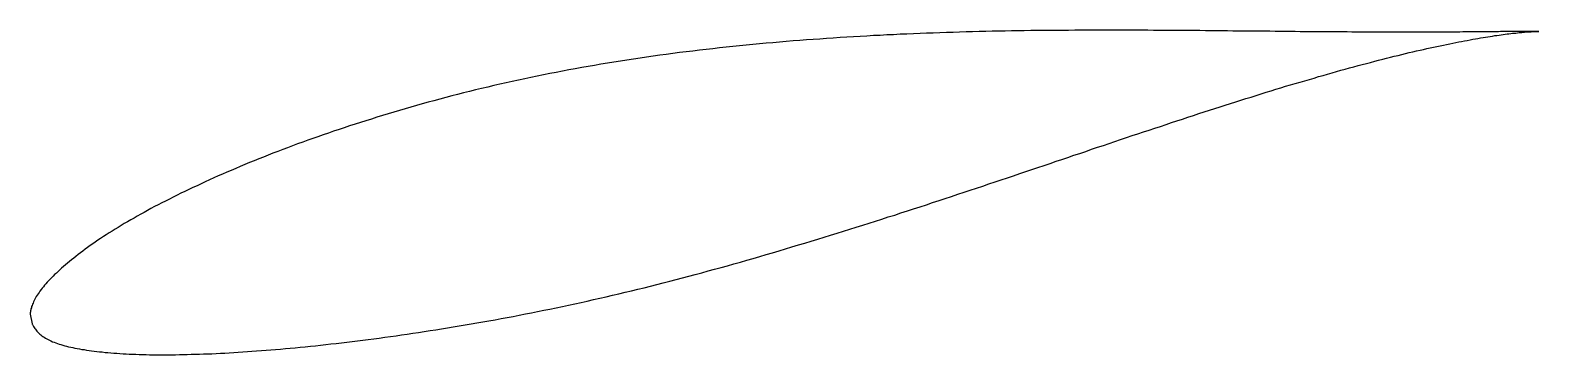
# Model space of a CAD drawing. Header units: metres. Extents: x -38 to 77, y -10 to 15.
import ezdxf

# ---------------------------------------------------------------- set-up
doc = ezdxf.new("R2010")
doc.units = ezdxf.units.M

msp = doc.modelspace()

# ---------------------------------------------------------------- linework, layer by layer
msp.add_lwpolyline([(77.21, 14.96), (77.21, 14.96), (77.2, 14.96), (77.19, 14.96), (77.18, 14.96), (77.16, 14.96), (77.13, 14.97), (77.1, 14.97), (77.07, 14.97), (77.03, 14.97), (76.98, 14.97), (76.94, 14.97), (76.88, 14.97), (76.83, 14.97), (76.76, 14.97), (76.7, 14.97), (76.63, 14.97), (76.55, 14.97), (76.47, 14.97), (76.39, 14.97), (76.3, 14.97), (76.21, 14.97), (76.11, 14.97), (76.01, 14.97), (75.9, 14.97), (75.79, 14.97), (75.68, 14.97), (75.56, 14.97), (75.44, 14.97), (75.31, 14.97), (75.18, 14.97), (75.04, 14.96), (74.9, 14.96), (74.75, 14.96), (74.6, 14.96), (74.45, 14.96), (74.29, 14.96), (74.12, 14.95), (73.96, 14.95), (73.79, 14.95), (73.61, 14.95), (73.43, 14.95), (73.25, 14.94), (73.06, 14.94), (72.86, 14.94), (72.67, 14.94), (72.47, 14.94), (72.26, 14.93), (72.05, 14.93), (71.84, 14.93), (71.62, 14.93), (71.4, 14.93), (71.17, 14.92), (70.94, 14.92), (70.7, 14.92), (70.47, 14.92), (70.22, 14.92), (69.98, 14.92), (69.73, 14.91), (69.47, 14.91), (69.21, 14.91), (68.95, 14.91), (68.68, 14.91), (68.41, 14.91), (68.14, 14.91), (67.86, 14.91), (67.58, 14.91), (67.29, 14.91), (67, 14.91), (66.71, 14.91), (66.41, 14.91), (66.11, 14.91), (65.8, 14.91), (65.5, 14.91), (65.18, 14.91), (64.87, 14.91), (64.55, 14.92), (64.22, 14.92), (63.9, 14.92), (63.57, 14.92), (63.23, 14.92), (62.9, 14.92), (62.56, 14.93), (62.21, 14.93), (61.86, 14.93), (61.51, 14.93), (61.16, 14.94), (60.8, 14.94), (60.44, 14.94), (60.07, 14.94), (59.71, 14.95), (59.33, 14.95), (58.96, 14.95), (58.58, 14.96), (58.2, 14.96), (57.82, 14.96), (57.43, 14.97), (57.04, 14.97), (56.65, 14.98), (56.25, 14.98), (55.85, 14.98), (55.45, 14.99), (55.05, 14.99), (54.64, 15), (54.23, 15), (53.81, 15), (53.4, 15.01), (52.98, 15.01), (52.56, 15.02), (52.13, 15.02), (51.71, 15.02), (51.28, 15.03), (50.85, 15.03), (50.41, 15.04), (49.97, 15.04), (49.53, 15.04), (49.09, 15.05), (48.65, 15.05), (48.2, 15.05), (47.75, 15.05), (47.3, 15.06), (46.85, 15.06), (46.39, 15.06), (45.94, 15.06), (45.48, 15.06), (45.01, 15.06), (44.55, 15.06), (44.08, 15.06), (43.62, 15.06), (43.15, 15.06), (42.68, 15.06), (42.2, 15.06), (41.73, 15.06), (41.25, 15.05), (40.77, 15.05), (40.29, 15.05), (39.81, 15.04), (39.32, 15.04), (38.84, 15.03), (38.35, 15.03), (37.86, 15.02), (37.37, 15.01), (36.88, 15.01), (36.39, 15), (35.9, 14.99), (35.4, 14.98), (34.91, 14.97), (34.41, 14.96), (33.91, 14.94), (33.41, 14.93), (32.91, 14.92), (32.41, 14.9), (31.91, 14.88), (31.4, 14.87), (30.9, 14.85), (30.39, 14.83), (29.89, 14.81), (29.38, 14.79), (28.87, 14.77), (28.36, 14.75), (27.86, 14.72), (27.35, 14.7), (26.84, 14.67), (26.33, 14.65), (25.81, 14.62), (25.3, 14.59), (24.79, 14.56), (24.28, 14.53), (23.77, 14.5), (23.25, 14.46), (22.74, 14.43), (22.23, 14.39), (21.72, 14.36), (21.2, 14.32), (20.69, 14.28), (20.18, 14.24), (19.66, 14.2), (19.15, 14.15), (18.64, 14.11), (18.12, 14.07), (17.61, 14.02), (17.1, 13.97), (16.59, 13.92), (16.07, 13.87), (15.56, 13.82), (15.05, 13.76), (14.54, 13.71), (14.03, 13.65), (13.52, 13.59), (13.01, 13.53), (12.51, 13.47), (12, 13.41), (11.49, 13.35), (10.99, 13.28), (10.48, 13.22), (9.98, 13.15), (9.47, 13.08), (8.97, 13.01), (8.47, 12.93), (7.97, 12.86), (7.47, 12.78), (6.97, 12.71), (6.47, 12.63), (5.98, 12.55), (5.48, 12.46), (4.99, 12.38), (4.5, 12.29), (4.01, 12.21), (3.52, 12.12), (3.03, 12.03), (2.54, 11.94), (2.06, 11.84), (1.57, 11.75), (1.09, 11.65), (0.61, 11.56), (0.13, 11.46), (-0.35, 11.36), (-0.82, 11.25), (-1.3, 11.15), (-1.77, 11.04), (-2.24, 10.94), (-2.71, 10.83), (-3.18, 10.72), (-3.64, 10.61), (-4.1, 10.5), (-4.56, 10.38), (-5.02, 10.27), (-5.48, 10.15), (-5.93, 10.04), (-6.39, 9.92), (-6.84, 9.8), (-7.29, 9.68), (-7.73, 9.56), (-8.18, 9.43), (-8.62, 9.31), (-9.06, 9.18), (-9.5, 9.06), (-9.93, 8.93), (-10.36, 8.8), (-10.79, 8.68), (-11.22, 8.55), (-11.65, 8.42), (-12.07, 8.28), (-12.49, 8.15), (-12.91, 8.02), (-13.32, 7.89), (-13.74, 7.75), (-14.15, 7.62), (-14.55, 7.48), (-14.96, 7.35), (-15.36, 7.21), (-15.76, 7.07), (-16.16, 6.93), (-16.55, 6.8), (-16.94, 6.66), (-17.33, 6.52), (-17.72, 6.38), (-18.1, 6.23), (-18.48, 6.09), (-18.85, 5.95), (-19.23, 5.81), (-19.6, 5.67), (-19.97, 5.52), (-20.33, 5.38), (-20.69, 5.24), (-21.05, 5.09), (-21.4, 4.95), (-21.76, 4.8), (-22.11, 4.66), (-22.45, 4.51), (-22.79, 4.36), (-23.13, 4.22), (-23.47, 4.07), (-23.8, 3.93), (-24.13, 3.78), (-24.46, 3.63), (-24.78, 3.49), (-25.1, 3.34), (-25.41, 3.19), (-25.72, 3.05), (-26.03, 2.9), (-26.34, 2.75), (-26.64, 2.61), (-26.94, 2.46), (-27.23, 2.32), (-27.52, 2.17), (-27.81, 2.02), (-28.1, 1.88), (-28.38, 1.73), (-28.65, 1.59), (-28.93, 1.44), (-29.19, 1.3), (-29.46, 1.15), (-29.72, 1.01), (-29.98, 0.86), (-30.23, 0.72), (-30.48, 0.57), (-30.73, 0.43), (-30.97, 0.29), (-31.21, 0.15), (-31.45, 0), (-31.68, -0.14), (-31.91, -0.28), (-32.13, -0.42), (-32.35, -0.56), (-32.57, -0.7), (-32.78, -0.84), (-32.99, -0.98), (-33.19, -1.12), (-33.39, -1.26), (-33.59, -1.39), (-33.78, -1.53), (-33.97, -1.67), (-34.15, -1.8), (-34.33, -1.94), (-34.51, -2.07), (-34.68, -2.21), (-34.84, -2.34), (-35.01, -2.47), (-35.17, -2.6), (-35.32, -2.73), (-35.47, -2.86), (-35.62, -2.99), (-35.77, -3.11), (-35.9, -3.24), (-36.04, -3.36), (-36.17, -3.48), (-36.3, -3.6), (-36.42, -3.72), (-36.54, -3.84), (-36.65, -3.96), (-36.76, -4.08), (-36.87, -4.19), (-36.97, -4.31), (-37.07, -4.42), (-37.16, -4.53), (-37.25, -4.64), (-37.34, -4.75), (-37.42, -4.86), (-37.49, -4.96), (-37.57, -5.07), (-37.64, -5.18), (-37.7, -5.28), (-37.76, -5.38), (-37.81, -5.48), (-37.87, -5.58), (-37.91, -5.68), (-37.95, -5.78), (-37.99, -5.87), (-38.03, -5.96), (-38.06, -6.05), (-38.08, -6.14), (-38.11, -6.22), (-38.13, -6.3), (-38.14, -6.38), (-38.15, -6.45), (-38.16, -6.51), (-38.17, -6.56), (-38.17, -6.6), (-38.17, -6.63), (-38.03, -7.37), (-38.03, -7.37), (-38.02, -7.39), (-38, -7.42), (-37.98, -7.46), (-37.95, -7.51), (-37.91, -7.57), (-37.87, -7.64), (-37.82, -7.71), (-37.77, -7.78), (-37.71, -7.85), (-37.65, -7.93), (-37.58, -8), (-37.51, -8.07), (-37.44, -8.14), (-37.36, -8.2), (-37.27, -8.27), (-37.19, -8.33), (-37.1, -8.39), (-37, -8.45), (-36.9, -8.51), (-36.8, -8.57), (-36.69, -8.62), (-36.58, -8.67), (-36.46, -8.73), (-36.34, -8.77), (-36.22, -8.82), (-36.09, -8.87), (-35.96, -8.91), (-35.82, -8.95), (-35.68, -9), (-35.53, -9.03), (-35.38, -9.07), (-35.23, -9.11), (-35.07, -9.15), (-34.91, -9.18), (-34.75, -9.21), (-34.58, -9.24), (-34.4, -9.28), (-34.23, -9.31), (-34.04, -9.33), (-33.86, -9.36), (-33.67, -9.39), (-33.47, -9.42), (-33.28, -9.44), (-33.07, -9.47), (-32.87, -9.49), (-32.66, -9.51), (-32.44, -9.54), (-32.22, -9.56), (-32, -9.58), (-31.78, -9.59), (-31.55, -9.61), (-31.31, -9.63), (-31.07, -9.64), (-30.83, -9.66), (-30.59, -9.67), (-30.34, -9.68), (-30.08, -9.69), (-29.83, -9.7), (-29.57, -9.71), (-29.3, -9.71), (-29.04, -9.72), (-28.76, -9.72), (-28.49, -9.72), (-28.21, -9.72), (-27.93, -9.72), (-27.64, -9.72), (-27.35, -9.72), (-27.06, -9.72), (-26.76, -9.71), (-26.46, -9.71), (-26.16, -9.7), (-25.85, -9.69), (-25.54, -9.68), (-25.23, -9.67), (-24.91, -9.66), (-24.59, -9.65), (-24.27, -9.64), (-23.94, -9.62), (-23.61, -9.6), (-23.28, -9.59), (-22.94, -9.57), (-22.6, -9.55), (-22.26, -9.53), (-21.91, -9.51), (-21.56, -9.48), (-21.21, -9.46), (-20.85, -9.43), (-20.49, -9.41), (-20.13, -9.38), (-19.77, -9.35), (-19.4, -9.32), (-19.03, -9.29), (-18.65, -9.25), (-18.28, -9.22), (-17.9, -9.19), (-17.52, -9.15), (-17.13, -9.11), (-16.74, -9.07), (-16.35, -9.03), (-15.96, -8.99), (-15.56, -8.95), (-15.17, -8.9), (-14.76, -8.86), (-14.36, -8.81), (-13.95, -8.76), (-13.55, -8.71), (-13.14, -8.66), (-12.72, -8.61), (-12.31, -8.56), (-11.89, -8.5), (-11.47, -8.45), (-11.05, -8.39), (-10.62, -8.33), (-10.19, -8.27), (-9.76, -8.21), (-9.33, -8.15), (-8.9, -8.08), (-8.46, -8.02), (-8.03, -7.95), (-7.59, -7.88), (-7.14, -7.81), (-6.7, -7.74), (-6.25, -7.67), (-5.81, -7.6), (-5.36, -7.52), (-4.91, -7.45), (-4.45, -7.37), (-4, -7.29), (-3.54, -7.21), (-3.08, -7.13), (-2.62, -7.05), (-2.16, -6.96), (-1.7, -6.88), (-1.24, -6.79), (-0.77, -6.7), (-0.3, -6.61), (0.16, -6.52), (0.63, -6.43), (1.11, -6.33), (1.58, -6.23), (2.05, -6.14), (2.53, -6.04), (3, -5.93), (3.48, -5.83), (3.96, -5.73), (4.44, -5.62), (4.92, -5.51), (5.4, -5.4), (5.88, -5.29), (6.36, -5.18), (6.85, -5.07), (7.33, -4.95), (7.81, -4.84), (8.3, -4.72), (8.79, -4.6), (9.27, -4.48), (9.76, -4.35), (10.25, -4.23), (10.74, -4.1), (11.23, -3.98), (11.72, -3.85), (12.21, -3.72), (12.7, -3.59), (13.19, -3.46), (13.68, -3.32), (14.18, -3.19), (14.67, -3.05), (15.16, -2.92), (15.65, -2.78), (16.15, -2.64), (16.64, -2.5), (17.13, -2.36), (17.63, -2.21), (18.12, -2.07), (18.61, -1.93), (19.11, -1.78), (19.6, -1.64), (20.09, -1.49), (20.59, -1.34), (21.08, -1.19), (21.57, -1.04), (22.06, -0.89), (22.56, -0.74), (23.05, -0.59), (23.54, -0.44), (24.03, -0.29), (24.52, -0.13), (25.01, 0.02), (25.5, 0.17), (25.99, 0.33), (26.48, 0.48), (26.97, 0.64), (27.46, 0.8), (27.95, 0.95), (28.43, 1.11), (28.92, 1.27), (29.4, 1.42), (29.89, 1.58), (30.37, 1.74), (30.85, 1.9), (31.34, 2.05), (31.82, 2.21), (32.3, 2.37), (32.78, 2.53), (33.25, 2.69), (33.73, 2.85), (34.21, 3), (34.68, 3.16), (35.16, 3.32), (35.63, 3.48), (36.1, 3.64), (36.57, 3.79), (37.04, 3.95), (37.51, 4.11), (37.97, 4.27), (38.44, 4.42), (38.9, 4.58), (39.37, 4.74), (39.83, 4.89), (40.29, 5.05), (40.74, 5.2), (41.2, 5.35), (41.66, 5.51), (42.11, 5.66), (42.56, 5.81), (43.01, 5.97), (43.46, 6.12), (43.91, 6.27), (44.35, 6.42), (44.79, 6.56), (45.23, 6.71), (45.67, 6.86), (46.11, 7.01), (46.55, 7.15), (46.98, 7.3), (47.41, 7.44), (47.84, 7.58), (48.27, 7.72), (48.7, 7.87), (49.12, 8.01), (49.54, 8.14), (49.96, 8.28), (50.38, 8.42), (50.79, 8.55), (51.2, 8.69), (51.62, 8.82), (52.02, 8.95), (52.43, 9.08), (52.83, 9.21), (53.23, 9.34), (53.63, 9.47), (54.03, 9.59), (54.42, 9.72), (54.81, 9.84), (55.2, 9.96), (55.59, 10.08), (55.97, 10.2), (56.36, 10.32), (56.73, 10.44), (57.11, 10.55), (57.48, 10.66), (57.85, 10.78), (58.22, 10.89), (58.59, 10.99), (58.95, 11.1), (59.31, 11.21), (59.67, 11.31), (60.02, 11.41), (60.37, 11.52), (60.72, 11.61), (61.06, 11.71), (61.41, 11.81), (61.74, 11.9), (62.08, 12), (62.41, 12.09), (62.74, 12.18), (63.07, 12.27), (63.39, 12.36), (63.71, 12.44), (64.03, 12.53), (64.35, 12.61), (64.66, 12.69), (64.96, 12.77), (65.27, 12.85), (65.57, 12.92), (65.87, 13), (66.16, 13.07), (66.45, 13.14), (66.74, 13.21), (67.02, 13.28), (67.3, 13.35), (67.58, 13.41), (67.86, 13.48), (68.13, 13.54), (68.39, 13.6), (68.66, 13.66), (68.91, 13.72), (69.17, 13.77), (69.42, 13.83), (69.67, 13.88), (69.92, 13.93), (70.16, 13.98), (70.4, 14.03), (70.63, 14.08), (70.86, 14.12), (71.09, 14.17), (71.31, 14.21), (71.53, 14.25), (71.74, 14.29), (71.95, 14.33), (72.16, 14.37), (72.36, 14.4), (72.56, 14.44), (72.76, 14.47), (72.95, 14.5), (73.14, 14.53), (73.32, 14.56), (73.5, 14.59), (73.67, 14.62), (73.85, 14.65), (74.01, 14.67), (74.18, 14.69), (74.33, 14.72), (74.49, 14.74), (74.64, 14.76), (74.79, 14.78), (74.93, 14.79), (75.07, 14.81), (75.2, 14.83), (75.33, 14.84), (75.46, 14.85), (75.58, 14.87), (75.7, 14.88), (75.81, 14.89), (75.92, 14.9), (76.02, 14.91), (76.12, 14.92), (76.22, 14.93), (76.31, 14.93), (76.4, 14.94), (76.48, 14.94), (76.56, 14.95), (76.63, 14.95), (76.7, 14.96), (76.77, 14.96), (76.83, 14.96), (76.89, 14.96), (76.94, 14.96), (76.98, 14.96), (77.03, 14.97), (77.07, 14.97), (77.1, 14.96), (77.13, 14.96), (77.16, 14.96), (77.18, 14.96), (77.19, 14.96), (77.2, 14.96), (77.21, 14.96), (77.21, 14.96)], close=True)

doc.saveas('drawing.dxf')
